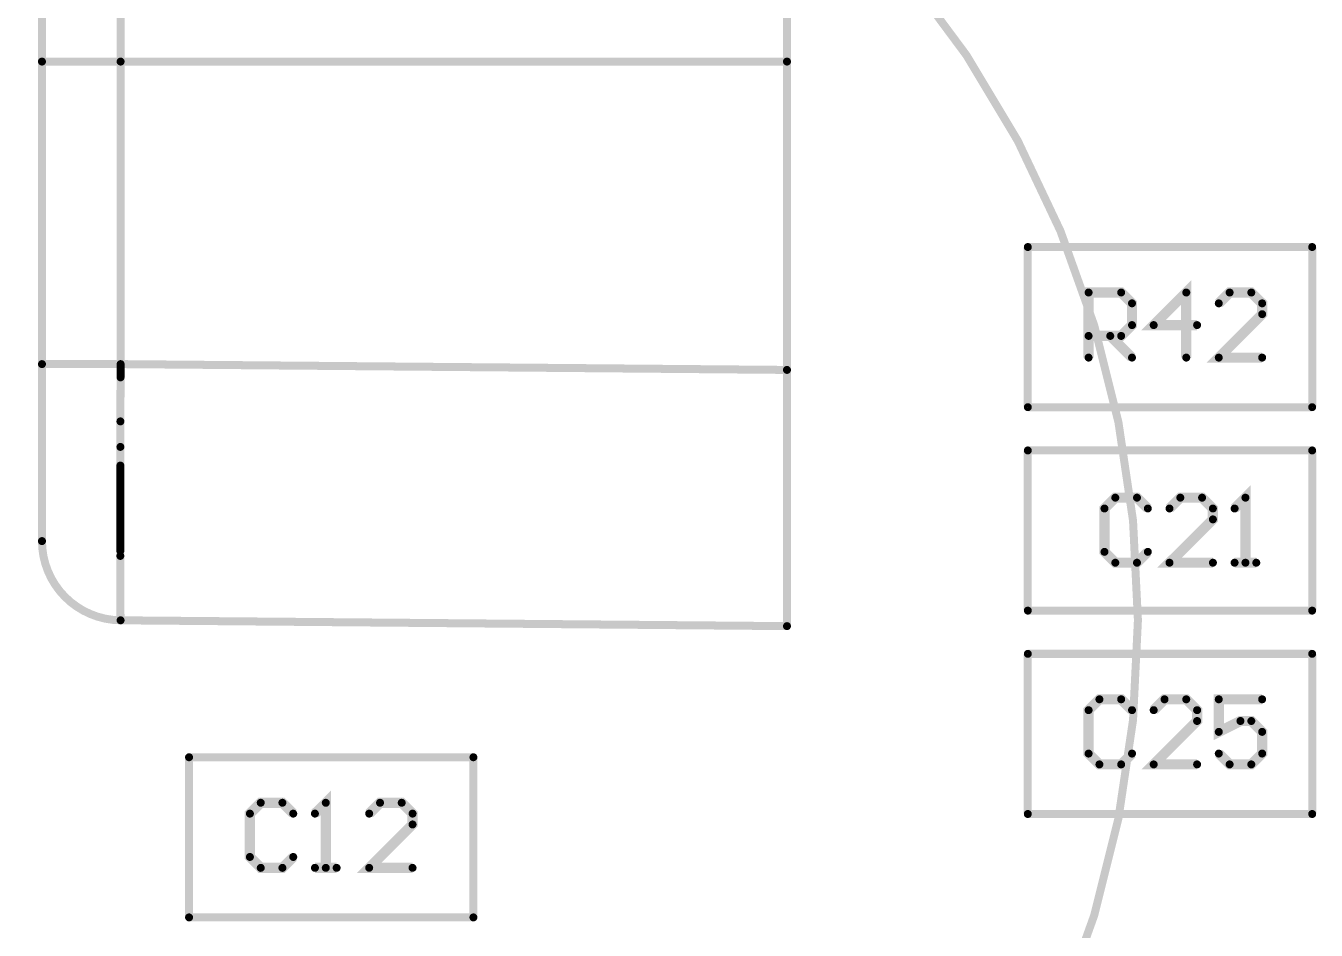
# Model space of a CAD drawing. Extents: x -4.2 to 14.8, y -3.5 to 8.8.
# Drawn here: x 0.007035 to 0.007669, y 0.003354 to 0.003799 of the extents above; entities that cross this region are included whole.
import ezdxf

# ---------------------------------------------------------------- set-up
doc = ezdxf.new("R2010")
doc.units = 0
doc.layers.add('2D_LINE_00', color=1, linetype='CONTINUOUS')

# ---------------------------------------------------------------- blocks, each defined once
blk = doc.blocks.new('DRAWING_16')
at = {"layer": '2D_LINE_00', "const_width": 0.001}
blk.add_lwpolyline([(-0.00000197, 0, 1), (0.00000197, 0, 1)], format="xyb", close=True, dxfattribs=at)
blk = doc.blocks.new('DRAWING_17')
at = {"layer": '2D_LINE_00', "const_width": 0.001}
blk.add_lwpolyline([(-0.00000197, 0, 1), (0.00000197, 0, 1)], format="xyb", close=True, dxfattribs=at)
blk = doc.blocks.new('DRAWING_18')
at = {"layer": '2D_LINE_00', "const_width": 0.001}
blk.add_lwpolyline([(-0.00000197, 0, 1), (0.00000197, 0, 1)], format="xyb", close=True, dxfattribs=at)
blk = doc.blocks.new('DRAWING_19')
at = {"layer": '2D_LINE_00', "const_width": 0.001}
blk.add_lwpolyline([(-0.00000197, 0, 1), (0.00000197, 0, 1)], format="xyb", close=True, dxfattribs=at)
blk = doc.blocks.new('DRAWING_20')
at = {"layer": '2D_LINE_00', "const_width": 0.001}
blk.add_lwpolyline([(-0.00000197, 0, 1), (0.00000197, 0, 1)], format="xyb", close=True, dxfattribs=at)
blk = doc.blocks.new('SMOOTH_0$000003937')
at = {"const_width": 0.00000197}
blk.add_lwpolyline([(-0.00000097, 0, 1), (0.00000097, 0, 1)], format="xyb", close=True, dxfattribs=at)
blk = doc.blocks.new('DRAWING_592')
at = {"layer": '2D_LINE_00', "const_width": 0.00000394}
blk.add_lwpolyline([(0, 0), (0, -0.00000273)], dxfattribs=at)
at = {"layer": '2D_LINE_00'}
for p in [(0, 0), (0, -0.00000273)]:
    blk.add_blockref('SMOOTH_0$000003937', p, dxfattribs=at)
blk = doc.blocks.new('DRAWING_599')
at = {"layer": '2D_LINE_00', "const_width": 0.00000394}
blk.add_lwpolyline([(0, 0, 0.41115), (0.00003864, -0.00003895)], format="xyb", dxfattribs=at)
at = {"layer": '2D_LINE_00'}
for p in [(0, 0), (0.00003864, -0.00003895)]:
    blk.add_blockref('SMOOTH_0$000003937', p, dxfattribs=at)
blk = doc.blocks.new('DRAWING_609')
at = {"layer": '2D_LINE_00', "const_width": 0.00000394}
blk.add_lwpolyline([(0, 0), (0.00032751, 0)], dxfattribs=at)
at = {"layer": '2D_LINE_00'}
for p in [(0, 0), (0.00032751, 0)]:
    blk.add_blockref('SMOOTH_0$000003937', p, dxfattribs=at)
blk = doc.blocks.new('DRAWING_612')
at = {"layer": '2D_LINE_00', "const_width": 0.00000394}
blk.add_lwpolyline([(0, 0), (0, 0.00014874)], dxfattribs=at)
at = {"layer": '2D_LINE_00'}
for p in [(0, 0.00014874), (0, 0)]:
    blk.add_blockref('SMOOTH_0$000003937', p, dxfattribs=at)
blk = doc.blocks.new('DRAWING_617')
at = {"layer": '2D_LINE_00', "const_width": 0.00000394}
blk.add_lwpolyline([(0, 0), (0, 0.00000564)], dxfattribs=at)
at = {"layer": '2D_LINE_00'}
for p in [(0, 0.00000564), (0, 0)]:
    blk.add_blockref('SMOOTH_0$000003937', p, dxfattribs=at)
blk = doc.blocks.new('DRAWING_618')
at = {"layer": '2D_LINE_00', "const_width": 0.00000394}
blk.add_lwpolyline([(0, 0), (0.00000003, 0.00000087)], dxfattribs=at)
at = {"layer": '2D_LINE_00'}
for p in [(0, 0), (0.00000003, 0.00000087)]:
    blk.add_blockref('SMOOTH_0$000003937', p, dxfattribs=at)
blk = doc.blocks.new('DRAWING_619')
at = {"layer": '2D_LINE_00', "const_width": 0.00000394}
blk.add_lwpolyline([(0, 0), (0.00000005, 0.00002165)], dxfattribs=at)
at = {"layer": '2D_LINE_00'}
for p in [(0.00000005, 0.00002165), (0, 0)]:
    blk.add_blockref('SMOOTH_0$000003937', p, dxfattribs=at)
blk = doc.blocks.new('DRAWING_620')
at = {"layer": '2D_LINE_00', "const_width": 0.00000394}
blk.add_lwpolyline([(0, 0), (0, 0.00001255)], dxfattribs=at)
at = {"layer": '2D_LINE_00'}
for p in [(0, 0.00001255), (0, 0)]:
    blk.add_blockref('SMOOTH_0$000003937', p, dxfattribs=at)
blk = doc.blocks.new('DRAWING_621')
at = {"layer": '2D_LINE_00', "const_width": 0.00000394}
blk.add_lwpolyline([(0, 0), (0.00000003, 0.00000916)], dxfattribs=at)
at = {"layer": '2D_LINE_00'}
for p in [(0.00000003, 0.00000916), (0, 0)]:
    blk.add_blockref('SMOOTH_0$000003937', p, dxfattribs=at)
blk = doc.blocks.new('DRAWING_622')
at = {"layer": '2D_LINE_00', "const_width": 0.00000394}
blk.add_lwpolyline([(0, 0), (0.00000003, 0.00000787)], dxfattribs=at)
at = {"layer": '2D_LINE_00'}
for p in [(0.00000003, 0.00000787), (0, 0)]:
    blk.add_blockref('SMOOTH_0$000003937', p, dxfattribs=at)
blk = doc.blocks.new('DRAWING_623')
at = {"layer": '2D_LINE_00', "const_width": 0.00000394}
blk.add_lwpolyline([(0, 0), (0, 0.0000064)], dxfattribs=at)
at = {"layer": '2D_LINE_00'}
for p in [(0, 0.0000064), (0, 0)]:
    blk.add_blockref('SMOOTH_0$000003937', p, dxfattribs=at)
blk = doc.blocks.new('DRAWING_624')
at = {"layer": '2D_LINE_00', "const_width": 0.00000394}
blk.add_lwpolyline([(0, 0), (0, 0.00000551)], dxfattribs=at)
at = {"layer": '2D_LINE_00'}
for p in [(0, 0.00000551), (0, 0)]:
    blk.add_blockref('SMOOTH_0$000003937', p, dxfattribs=at)
blk = doc.blocks.new('DRAWING_625')
at = {"layer": '2D_LINE_00', "const_width": 0.00000394}
blk.add_lwpolyline([(0, 0), (0, 0.0000048)], dxfattribs=at)
at = {"layer": '2D_LINE_00'}
for p in [(0, 0.0000048), (0, 0)]:
    blk.add_blockref('SMOOTH_0$000003937', p, dxfattribs=at)
blk = doc.blocks.new('DRAWING_626')
at = {"layer": '2D_LINE_00', "const_width": 0.00000394}
blk.add_lwpolyline([(0, 0), (0, 0.00000423)], dxfattribs=at)
at = {"layer": '2D_LINE_00'}
for p in [(0, 0.00000423), (0, 0)]:
    blk.add_blockref('SMOOTH_0$000003937', p, dxfattribs=at)
blk = doc.blocks.new('DRAWING_627')
at = {"layer": '2D_LINE_00', "const_width": 0.00000394}
blk.add_lwpolyline([(0, 0), (0, 0.00000373)], dxfattribs=at)
at = {"layer": '2D_LINE_00'}
for p in [(0, 0.00000373), (0, 0)]:
    blk.add_blockref('SMOOTH_0$000003937', p, dxfattribs=at)
blk = doc.blocks.new('DRAWING_628')
at = {"layer": '2D_LINE_00', "const_width": 0.00000394}
blk.add_lwpolyline([(0, 0), (0, 0.00000339)], dxfattribs=at)
at = {"layer": '2D_LINE_00'}
for p in [(0, 0.00000339), (0, 0)]:
    blk.add_blockref('SMOOTH_0$000003937', p, dxfattribs=at)
blk = doc.blocks.new('DRAWING_629')
at = {"layer": '2D_LINE_00', "const_width": 0.00000394}
blk.add_lwpolyline([(0, 0), (0, 0.00000307)], dxfattribs=at)
at = {"layer": '2D_LINE_00'}
for p in [(0, 0.00000307), (0, 0)]:
    blk.add_blockref('SMOOTH_0$000003937', p, dxfattribs=at)
blk = doc.blocks.new('DRAWING_630')
at = {"layer": '2D_LINE_00', "const_width": 0.00000394}
blk.add_lwpolyline([(0, 0), (0, 0.00000021)], dxfattribs=at)
at = {"layer": '2D_LINE_00'}
for p in [(0, 0.00000021), (0, 0)]:
    blk.add_blockref('SMOOTH_0$000003937', p, dxfattribs=at)
blk = doc.blocks.new('DRAWING_631')
at = {"layer": '2D_LINE_00', "const_width": 0.00000394}
blk.add_lwpolyline([(0, 0), (0, -0.00000247), (0, -0.00000472), (0, -0.00000677), (0, -0.00000871), (0, -0.00001047), (0, -0.00001213), (0, -0.00001362), (0, -0.00001499), (0, -0.0000163), (0, -0.00001753), (0, -0.00001866), (0, -0.00001968), (0, -0.00002068), (0.00000003, -0.0000216), (0.00000003, -0.00002244), (0.00000003, -0.0000232), (0.00000003, -0.00002394), (0.00000003, -0.00002462), (0.00000003, -0.00002525), (0.00000003, -0.00002583), (0.00000003, -0.00002638), (0.00000005, -0.00002688), (0.00000005, -0.00002738), (0.00000005, -0.00002782), (0.00000005, -0.00002824), (0.00000005, -0.00002864), (0.00000005, -0.00002895), (0.00000005, -0.00002927), (0.00000005, -0.00002961), (0.00000005, -0.0000299), (0.00000005, -0.00003018), (0.00000005, -0.00003045), (0.00000005, -0.00003068), (0.00000005, -0.00003089), (0.00000008, -0.00003113), (0.00000008, -0.00003131), (0.00000008, -0.0000315), (0.00000008, -0.00003168), (0.00000008, -0.00003184), (0.00000008, -0.00003197), (0.00000008, -0.00003213), (0.00000008, -0.00003226), (0.00000008, -0.00003236), (0.00000008, -0.00003249), (0.00000008, -0.0000326), (0.00000008, -0.0000327), (0.00000008, -0.00003281), (0.00000008, -0.00003289), (0.00000008, -0.00003297), (0.00000008, -0.00003304), (0.00000008, -0.00003312), (0.00000008, -0.0000332), (0.00000008, -0.00003325), (0.00000008, -0.00003333), (0.00000011, -0.00003339), (0.00000011, -0.00003341), (0.00000011, -0.00003349), (0.00000011, -0.00003354), (0.00000011, -0.00003357), (0.00000011, -0.0000336), (0.00000011, -0.00003365), (0.00000011, -0.00003367), (0.00000011, -0.0000337), (0.00000011, -0.00003375), (0.00000011, -0.00003378), (0.00000011, -0.00003381), (0.00000011, -0.00003383), (0.00000011, -0.00003383), (0.00000011, -0.00003386), (0.00000011, -0.00003388), (0.00000011, -0.00003391), (0.00000011, -0.00003391), (0.00000011, -0.00003394), (0.00000011, -0.00003396), (0.00000011, -0.00003396), (0.00000011, -0.00003399), (0.00000013, -0.00003399), (0.00000013, -0.00003402), (0.00000013, -0.00003402), (0.00000013, -0.00003402), (0.00000013, -0.00003404), (0.00000013, -0.00003404), (0.00000013, -0.00003404), (0.00000013, -0.00003407), (0.00000013, -0.00003407), (0.00000013, -0.00003409), (0.00000013, -0.00003409), (0.00000013, -0.00003409), (0.00000013, -0.00003412), (0.00000013, -0.00003412), (0.00000013, -0.00003412), (0.00000013, -0.00003412)], dxfattribs=at)
at = {"layer": '2D_LINE_00'}
for p in [(0, 0), (0, -0.00000247)]:
    blk.add_blockref('SMOOTH_0$000003937', p, dxfattribs=at)
blk = doc.blocks.new('DRAWING_730')
at = {"layer": '2D_LINE_00', "const_width": 0.00000394}
blk.add_lwpolyline([(0, 0), (0.00032751, -0.00000286)], dxfattribs=at)
at = {"layer": '2D_LINE_00'}
for p in [(0, 0), (0.00032751, -0.00000286)]:
    blk.add_blockref('SMOOTH_0$000003937', p, dxfattribs=at)
blk = doc.blocks.new('DRAWING_732')
at = {"layer": '2D_LINE_00', "const_width": 0.00000394}
blk.add_lwpolyline([(0, 0), (0, 0.00010189)], dxfattribs=at)
at = {"layer": '2D_LINE_00'}
for p in [(0, 0.00010189), (0, 0)]:
    blk.add_blockref('SMOOTH_0$000003937', p, dxfattribs=at)
blk = doc.blocks.new('DRAWING_734')
at = {"layer": '2D_LINE_00', "const_width": 0.00000394}
blk.add_lwpolyline([(0, 0), (0.00003864, 0)], dxfattribs=at)
at = {"layer": '2D_LINE_00'}
for p in [(0, 0), (0.00003864, 0)]:
    blk.add_blockref('SMOOTH_0$000003937', p, dxfattribs=at)
blk = doc.blocks.new('DRAWING_736')
at = {"layer": '2D_LINE_00', "const_width": 0.00000394}
blk.add_lwpolyline([(0, 0), (0.00003864, 0)], dxfattribs=at)
at = {"layer": '2D_LINE_00'}
for p in [(0, 0), (0.00003864, 0)]:
    blk.add_blockref('SMOOTH_0$000003937', p, dxfattribs=at)
blk = doc.blocks.new('DRAWING_764')
at = {"layer": '2D_LINE_00', "const_width": 0.00000394}
blk.add_lwpolyline([(0, 0), (0, 0.00010425)], dxfattribs=at)
at = {"layer": '2D_LINE_00'}
for p in [(0, 0.00010425), (0, 0)]:
    blk.add_blockref('SMOOTH_0$000003937', p, dxfattribs=at)
blk = doc.blocks.new('DRAWING_765')
at = {"layer": '2D_LINE_00', "const_width": 0.00000394}
blk.add_lwpolyline([(0, 0), (0.00032751, -0.00000286)], dxfattribs=at)
at = {"layer": '2D_LINE_00'}
for p in [(0, 0), (0.00032751, -0.00000286)]:
    blk.add_blockref('SMOOTH_0$000003937', p, dxfattribs=at)
blk = doc.blocks.new('DRAWING_766')
at = {"layer": '2D_LINE_00', "const_width": 0.00000394}
blk.add_lwpolyline([(0, 0), (0, 0.00008701)], dxfattribs=at)
at = {"layer": '2D_LINE_00'}
for p in [(0, 0.00008701), (0, 0)]:
    blk.add_blockref('SMOOTH_0$000003937', p, dxfattribs=at)
blk = doc.blocks.new('DRAWING_768')
at = {"layer": '2D_LINE_00', "const_width": 0.00000394}
blk.add_lwpolyline([(0, 0), (0, 0.00006963)], dxfattribs=at)
at = {"layer": '2D_LINE_00'}
for p in [(0, 0.00006963), (0, 0)]:
    blk.add_blockref('SMOOTH_0$000003937', p, dxfattribs=at)
blk = doc.blocks.new('DRAWING_777')
at = {"layer": '2D_LINE_00', "const_width": 0.00000394}
blk.add_lwpolyline([(0, 0), (0, -0.0001516)], dxfattribs=at)
at = {"layer": '2D_LINE_00'}
for p in [(0, 0), (0, -0.0001516)]:
    blk.add_blockref('SMOOTH_0$000003937', p, dxfattribs=at)
blk = doc.blocks.new('DRAWING_784')
at = {"layer": '2D_LINE_00', "const_width": 0.00000394}
blk.add_lwpolyline([(0, 0), (0, 0.00012596)], dxfattribs=at)
at = {"layer": '2D_LINE_00'}
for p in [(0, 0.00012596), (0, 0)]:
    blk.add_blockref('SMOOTH_0$000003937', p, dxfattribs=at)
blk = doc.blocks.new('DRAWING_786')
at = {"layer": '2D_LINE_00', "const_width": 0.00000394}
blk.add_lwpolyline([(0, 0), (0, 0.00014874)], dxfattribs=at)
at = {"layer": '2D_LINE_00'}
for p in [(0, 0.00014874), (0, 0)]:
    blk.add_blockref('SMOOTH_0$000003937', p, dxfattribs=at)
blk = doc.blocks.new('DRAWING_807')
at = {"layer": '2D_LINE_00', "const_width": 0.00000394}
blk.add_lwpolyline([(0, 0), (0, 0.00007874)], dxfattribs=at)
at = {"layer": '2D_LINE_00'}
for p in [(0, 0.00007874), (0, 0)]:
    blk.add_blockref('SMOOTH_0$000003937', p, dxfattribs=at)
blk = doc.blocks.new('DRAWING_808')
at = {"layer": '2D_LINE_00', "const_width": 0.00000394}
blk.add_lwpolyline([(0, 0), (0.00013976, 0)], dxfattribs=at)
at = {"layer": '2D_LINE_00'}
for p in [(0, 0), (0.00013976, 0)]:
    blk.add_blockref('SMOOTH_0$000003937', p, dxfattribs=at)
blk = doc.blocks.new('DRAWING_809')
at = {"layer": '2D_LINE_00', "const_width": 0.00000394}
blk.add_lwpolyline([(0, 0), (0.00013976, 0)], dxfattribs=at)
at = {"layer": '2D_LINE_00'}
for p in [(0, 0), (0.00013976, 0)]:
    blk.add_blockref('SMOOTH_0$000003937', p, dxfattribs=at)
blk = doc.blocks.new('DRAWING_810')
at = {"layer": '2D_LINE_00', "const_width": 0.00000394}
blk.add_lwpolyline([(0, 0), (0, 0.00007874)], dxfattribs=at)
at = {"layer": '2D_LINE_00'}
for p in [(0, 0.00007874), (0, 0)]:
    blk.add_blockref('SMOOTH_0$000003937', p, dxfattribs=at)
blk = doc.blocks.new('DRAWING_901')
at = {"layer": '2D_LINE_00', "const_width": 0.00000394}
blk.add_lwpolyline([(0, 0), (0, 0.00007874)], dxfattribs=at)
at = {"layer": '2D_LINE_00'}
for p in [(0, 0.00007874), (0, 0)]:
    blk.add_blockref('SMOOTH_0$000003937', p, dxfattribs=at)
blk = doc.blocks.new('DRAWING_902')
at = {"layer": '2D_LINE_00', "const_width": 0.00000394}
blk.add_lwpolyline([(0, 0), (0.00013976, 0)], dxfattribs=at)
at = {"layer": '2D_LINE_00'}
for p in [(0, 0), (0.00013976, 0)]:
    blk.add_blockref('SMOOTH_0$000003937', p, dxfattribs=at)
blk = doc.blocks.new('DRAWING_903')
at = {"layer": '2D_LINE_00', "const_width": 0.00000394}
blk.add_lwpolyline([(0, 0), (0.00013976, 0)], dxfattribs=at)
at = {"layer": '2D_LINE_00'}
for p in [(0, 0), (0.00013976, 0)]:
    blk.add_blockref('SMOOTH_0$000003937', p, dxfattribs=at)
blk = doc.blocks.new('DRAWING_904')
at = {"layer": '2D_LINE_00', "const_width": 0.00000394}
blk.add_lwpolyline([(0, 0), (0, 0.00007874)], dxfattribs=at)
at = {"layer": '2D_LINE_00'}
for p in [(0, 0.00007874), (0, 0)]:
    blk.add_blockref('SMOOTH_0$000003937', p, dxfattribs=at)
blk = doc.blocks.new('DRAWING_1142')
at = {"layer": '2D_LINE_00', "const_width": 0.00000394}
blk.add_lwpolyline([(0, 0), (0, 0.00007874)], dxfattribs=at)
at = {"layer": '2D_LINE_00'}
for p in [(0, 0.00007874), (0, 0)]:
    blk.add_blockref('SMOOTH_0$000003937', p, dxfattribs=at)
blk = doc.blocks.new('DRAWING_1143')
at = {"layer": '2D_LINE_00', "const_width": 0.00000394}
blk.add_lwpolyline([(0, 0), (0.00013976, 0)], dxfattribs=at)
at = {"layer": '2D_LINE_00'}
for p in [(0, 0), (0.00013976, 0)]:
    blk.add_blockref('SMOOTH_0$000003937', p, dxfattribs=at)
blk = doc.blocks.new('DRAWING_1144')
at = {"layer": '2D_LINE_00', "const_width": 0.00000394}
blk.add_lwpolyline([(0, 0), (0.00013976, 0)], dxfattribs=at)
at = {"layer": '2D_LINE_00'}
for p in [(0, 0), (0.00013976, 0)]:
    blk.add_blockref('SMOOTH_0$000003937', p, dxfattribs=at)
blk = doc.blocks.new('DRAWING_1145')
at = {"layer": '2D_LINE_00', "const_width": 0.00000394}
blk.add_lwpolyline([(0, 0), (0, 0.00007874)], dxfattribs=at)
at = {"layer": '2D_LINE_00'}
for p in [(0, 0.00007874), (0, 0)]:
    blk.add_blockref('SMOOTH_0$000003937', p, dxfattribs=at)
blk = doc.blocks.new('DRAWING_1150')
at = {"layer": '2D_LINE_00', "const_width": 0.00000394}
blk.add_lwpolyline([(0, 0), (0, 0.00007874)], dxfattribs=at)
at = {"layer": '2D_LINE_00'}
for p in [(0, 0.00007874), (0, 0)]:
    blk.add_blockref('SMOOTH_0$000003937', p, dxfattribs=at)
blk = doc.blocks.new('DRAWING_1151')
at = {"layer": '2D_LINE_00', "const_width": 0.00000394}
blk.add_lwpolyline([(0, 0), (0.00013976, 0)], dxfattribs=at)
at = {"layer": '2D_LINE_00'}
for p in [(0, 0), (0.00013976, 0)]:
    blk.add_blockref('SMOOTH_0$000003937', p, dxfattribs=at)
blk = doc.blocks.new('DRAWING_1152')
at = {"layer": '2D_LINE_00', "const_width": 0.00000394}
blk.add_lwpolyline([(0, 0), (0.00013976, 0)], dxfattribs=at)
at = {"layer": '2D_LINE_00'}
for p in [(0, 0), (0.00013976, 0)]:
    blk.add_blockref('SMOOTH_0$000003937', p, dxfattribs=at)
blk = doc.blocks.new('DRAWING_1153')
at = {"layer": '2D_LINE_00', "const_width": 0.00000394}
blk.add_lwpolyline([(0, 0), (0, 0.00007874)], dxfattribs=at)
at = {"layer": '2D_LINE_00'}
for p in [(0, 0.00007874), (0, 0)]:
    blk.add_blockref('SMOOTH_0$000003937', p, dxfattribs=at)
blk = doc.blocks.new('DRAWING_2602')
at = {"layer": '2D_LINE_00', "const_width": 0.00000501}
blk.add_lwpolyline([(0, 0), (-0.00000533, 0.00000533), (-0.00001598, 0.00000533), (-0.00002131, 0), (-0.00002131, -0.00002131), (-0.00001598, -0.00002667), (-0.00000533, -0.00002667), (0, -0.00002131)], dxfattribs=at)
at = {"layer": '2D_LINE_00'}
for p in [(-0.00001598, 0.00000533), (-0.00000533, 0.00000533), (-0.00002131, 0), (0, 0), (-0.00002131, -0.00002131), (-0.00001598, -0.00002667), (-0.00000533, -0.00002667), (0, -0.00002131)]:
    blk.add_blockref('SMOOTH_0$000003937', p, dxfattribs=at)
blk = doc.blocks.new('DRAWING_2603')
at = {"layer": '2D_LINE_00', "const_width": 0.00000501}
blk.add_lwpolyline([(0, 0), (0.00001066, 0), (0.00000533, 0), (0.00000533, 0.00003199), (0, 0.00002667)], dxfattribs=at)
at = {"layer": '2D_LINE_00'}
for p in [(0.00000533, 0.00003199), (0, 0.00002667), (0, 0), (0.00000533, 0), (0.00001066, 0)]:
    blk.add_blockref('SMOOTH_0$000003937', p, dxfattribs=at)
blk = doc.blocks.new('DRAWING_2604')
at = {"layer": '2D_LINE_00', "const_width": 0.00000501}
blk.add_lwpolyline([(0, 0), (-0.00002131, 0), (0, 0.00002134), (0, 0.00002667), (-0.00000533, 0.00003199), (-0.00001598, 0.00003199), (-0.00002131, 0.00002667)], dxfattribs=at)
at = {"layer": '2D_LINE_00'}
for p in [(-0.00001598, 0.00003199), (-0.00000533, 0.00003199), (-0.00002131, 0.00002667), (0, 0.00002667), (0, 0.00002134), (-0.00002131, 0), (0, 0)]:
    blk.add_blockref('SMOOTH_0$000003937', p, dxfattribs=at)
blk = doc.blocks.new('DRAWING_2688')
at = {"layer": '2D_LINE_00', "const_width": 0.00000501}
blk.add_lwpolyline([(0, 0), (-0.00000533, 0.00000533), (-0.00001601, 0.00000533), (-0.00002134, 0), (-0.00002134, -0.00002134), (-0.00001601, -0.00002667), (-0.00000533, -0.00002667), (0, -0.00002134)], dxfattribs=at)
at = {"layer": '2D_LINE_00'}
for p in [(-0.00001601, 0.00000533), (-0.00000533, 0.00000533), (-0.00002134, 0), (0, 0), (-0.00002134, -0.00002134), (-0.00001601, -0.00002667), (-0.00000533, -0.00002667), (0, -0.00002134)]:
    blk.add_blockref('SMOOTH_0$000003937', p, dxfattribs=at)
blk = doc.blocks.new('DRAWING_2689')
at = {"layer": '2D_LINE_00', "const_width": 0.00000501}
blk.add_lwpolyline([(0, 0), (-0.00002134, 0), (0, 0.00002134), (0, 0.00002667), (-0.00000533, 0.00003199), (-0.00001601, 0.00003199), (-0.00002134, 0.00002667)], dxfattribs=at)
at = {"layer": '2D_LINE_00'}
for p in [(-0.00001601, 0.00003199), (-0.00000533, 0.00003199), (-0.00002134, 0.00002667), (0, 0.00002667), (0, 0.00002134), (-0.00002134, 0), (0, 0)]:
    blk.add_blockref('SMOOTH_0$000003937', p, dxfattribs=at)
blk = doc.blocks.new('DRAWING_2690')
at = {"layer": '2D_LINE_00', "const_width": 0.00000501}
blk.add_lwpolyline([(0, 0), (-0.00002131, 0), (-0.00002131, -0.00001601), (-0.00001066, -0.00001066), (-0.00000533, -0.00001066), (0, -0.00001601), (0, -0.00002667), (-0.00000533, -0.00003199), (-0.00001598, -0.00003199), (-0.00002131, -0.00002667)], dxfattribs=at)
at = {"layer": '2D_LINE_00'}
for p in [(-0.00002131, 0), (0, 0), (-0.00001066, -0.00001066), (-0.00000533, -0.00001066), (-0.00002131, -0.00001601), (0, -0.00001601), (-0.00002131, -0.00002667), (0, -0.00002667), (-0.00001598, -0.00003199), (-0.00000533, -0.00003199)]:
    blk.add_blockref('SMOOTH_0$000003937', p, dxfattribs=at)
blk = doc.blocks.new('DRAWING_2823')
at = {"layer": '2D_LINE_00', "const_width": 0.00000501}
blk.add_lwpolyline([(0, 0), (0, 0.00003199), (0.00001601, 0.00003199), (0.00002134, 0.00002667), (0.00002134, 0.00001598), (0.00001601, 0.00001066), (0, 0.00001066)], dxfattribs=at)
at = {"layer": '2D_LINE_00'}
for p in [(0, 0.00003199), (0.00001601, 0.00003199), (0.00002134, 0.00002667), (0.00002134, 0.00001598), (0, 0.00001066), (0.00001601, 0.00001066), (0, 0)]:
    blk.add_blockref('SMOOTH_0$000003937', p, dxfattribs=at)
blk = doc.blocks.new('DRAWING_2824')
at = {"layer": '2D_LINE_00', "const_width": 0.00000501}
blk.add_lwpolyline([(0, 0), (0.00001068, -0.00001066)], dxfattribs=at)
at = {"layer": '2D_LINE_00'}
for p in [(0, 0), (0.00001068, -0.00001066)]:
    blk.add_blockref('SMOOTH_0$000003937', p, dxfattribs=at)
blk = doc.blocks.new('DRAWING_2825')
at = {"layer": '2D_LINE_00', "const_width": 0.00000501}
blk.add_lwpolyline([(0, 0), (0, 0.00003199), (-0.00001601, 0.00001598), (0.00000533, 0.00001598)], dxfattribs=at)
at = {"layer": '2D_LINE_00'}
for p in [(0, 0.00003199), (-0.00001601, 0.00001598), (0.00000533, 0.00001598), (0, 0)]:
    blk.add_blockref('SMOOTH_0$000003937', p, dxfattribs=at)
blk = doc.blocks.new('DRAWING_2826')
at = {"layer": '2D_LINE_00', "const_width": 0.00000501}
blk.add_lwpolyline([(0, 0), (-0.00002131, 0), (0, 0.00002134), (0, 0.00002667), (-0.00000533, 0.00003199), (-0.00001598, 0.00003199), (-0.00002131, 0.00002667)], dxfattribs=at)
at = {"layer": '2D_LINE_00'}
for p in [(-0.00001598, 0.00003199), (-0.00000533, 0.00003199), (-0.00002131, 0.00002667), (0, 0.00002667), (0, 0.00002134), (-0.00002131, 0), (0, 0)]:
    blk.add_blockref('SMOOTH_0$000003937', p, dxfattribs=at)
blk = doc.blocks.new('DRAWING_2831')
at = {"layer": '2D_LINE_00', "const_width": 0.00000501}
blk.add_lwpolyline([(0, 0), (-0.00000533, 0.00000533), (-0.00001598, 0.00000533), (-0.00002131, 0), (-0.00002131, -0.00002131), (-0.00001598, -0.00002664), (-0.00000533, -0.00002664), (0, -0.00002131)], dxfattribs=at)
at = {"layer": '2D_LINE_00'}
for p in [(-0.00001598, 0.00000533), (-0.00000533, 0.00000533), (-0.00002131, 0), (0, 0), (-0.00002131, -0.00002131), (-0.00001598, -0.00002664), (-0.00000533, -0.00002664), (0, -0.00002131)]:
    blk.add_blockref('SMOOTH_0$000003937', p, dxfattribs=at)
blk = doc.blocks.new('DRAWING_2832')
at = {"layer": '2D_LINE_00', "const_width": 0.00000501}
blk.add_lwpolyline([(0, 0), (-0.00002134, 0), (0, 0.00002131), (0, 0.00002664), (-0.00000533, 0.00003197), (-0.00001601, 0.00003197), (-0.00002134, 0.00002664)], dxfattribs=at)
at = {"layer": '2D_LINE_00'}
for p in [(-0.00001601, 0.00003197), (-0.00000533, 0.00003197), (-0.00002134, 0.00002664), (0, 0.00002664), (0, 0.00002131), (-0.00002134, 0), (0, 0)]:
    blk.add_blockref('SMOOTH_0$000003937', p, dxfattribs=at)
blk = doc.blocks.new('DRAWING_2833')
at = {"layer": '2D_LINE_00', "const_width": 0.00000501}
blk.add_lwpolyline([(0, 0), (0.00001066, 0), (0.00000533, 0), (0.00000533, 0.00003197), (0, 0.00002664)], dxfattribs=at)
at = {"layer": '2D_LINE_00'}
for p in [(0.00000533, 0.00003197), (0, 0.00002664), (0, 0), (0.00000533, 0), (0.00001066, 0)]:
    blk.add_blockref('SMOOTH_0$000003937', p, dxfattribs=at)

msp = doc.modelspace()

# ---------------------------------------------------------------- block references
for name, p in [('DRAWING_16', (0.00708147, 0.00350669)), ('DRAWING_17', (0.00708147, 0.00350669)), ('DRAWING_18', (0.00708147, 0.00350669)), ('DRAWING_19', (0.00708147, 0.00350669)), ('DRAWING_20', (0.00708147, 0.00350669)), ('DRAWING_732', (0.00708147, 0.00378139)), ('DRAWING_764', (0.00740898, 0.00378139)), ('DRAWING_768', (0.00704283, 0.00378139)), ('DRAWING_734', (0.00704283, 0.00378139)), ('DRAWING_786', (0.00704283, 0.00363265)), ('DRAWING_609', (0.00708147, 0.00378139)), ('DRAWING_612', (0.00708147, 0.00363265)), ('DRAWING_777', (0.00740898, 0.00378139)), ('DRAWING_1142', (0.00752735, 0.00361147)), ('DRAWING_1144', (0.00752735, 0.00369021)), ('DRAWING_1145', (0.00766711, 0.00361147)), ('DRAWING_2825', (0.00760522, 0.00363585)), ('DRAWING_2823', (0.00755722, 0.00363585)), ('DRAWING_2826', (0.00764252, 0.00363585)), ('DRAWING_2824', (0.00756787, 0.00364651)), ('DRAWING_736', (0.00704283, 0.00363265)), ('DRAWING_766', (0.00704283, 0.00354564)), ('DRAWING_617', (0.00708147, 0.00362701)), ('DRAWING_730', (0.00708147, 0.00363265)), ('DRAWING_619', (0.00708139, 0.00360449)), ('DRAWING_618', (0.00708144, 0.00362614)), ('DRAWING_784', (0.00740898, 0.00350383)), ('DRAWING_1143', (0.00752735, 0.00361147)), ('DRAWING_620', (0.00708139, 0.00359194)), ('DRAWING_621', (0.00708136, 0.00358278)), ('DRAWING_1151', (0.00752735, 0.00359021)), ('DRAWING_1153', (0.00752735, 0.00351147)), ('DRAWING_1150', (0.00766711, 0.00351147)), ('DRAWING_622', (0.00708134, 0.00357491)), ('DRAWING_623', (0.00708134, 0.0035685)), ('DRAWING_2833', (0.00762898, 0.00353501)), ('DRAWING_624', (0.00708134, 0.00356299)), ('DRAWING_625', (0.00708134, 0.00355819)), ('DRAWING_2831', (0.00758633, 0.00356165)), ('DRAWING_2832', (0.00761832, 0.00353501)), ('DRAWING_626', (0.00708134, 0.00355396)), ('DRAWING_627', (0.00708134, 0.00355024)), ('DRAWING_628', (0.00708134, 0.00354685)), ('DRAWING_599', (0.00704283, 0.00354564)), ('DRAWING_629', (0.00708134, 0.00354378)), ('DRAWING_630', (0.00708134, 0.00354357)), ('DRAWING_592', (0.00708134, 0.00354354)), ('DRAWING_631', (0.00708134, 0.00354081)), ('DRAWING_765', (0.00708147, 0.00350669)), ('DRAWING_1152', (0.00752735, 0.00351147)), ('DRAWING_902', (0.00752735, 0.00349021)), ('DRAWING_904', (0.00752735, 0.00341147)), ('DRAWING_901', (0.00766711, 0.00341147)), ('DRAWING_2688', (0.00757856, 0.00346252)), ('DRAWING_2689', (0.00761055, 0.00343585)), ('DRAWING_2690', (0.00764252, 0.00346785)), ('DRAWING_807', (0.00711512, 0.00336063)), ('DRAWING_809', (0.00711512, 0.00343937)), ('DRAWING_810', (0.00725488, 0.00336063)), ('DRAWING_2602', (0.00716633, 0.00341165)), ('DRAWING_2603', (0.00717698, 0.00338499)), ('DRAWING_2604', (0.00722496, 0.00338499)), ('DRAWING_903', (0.00752735, 0.00341147)), ('DRAWING_808', (0.00711512, 0.00336063))]:
    msp.add_blockref(name, p)

doc.saveas('drawing.dxf')
